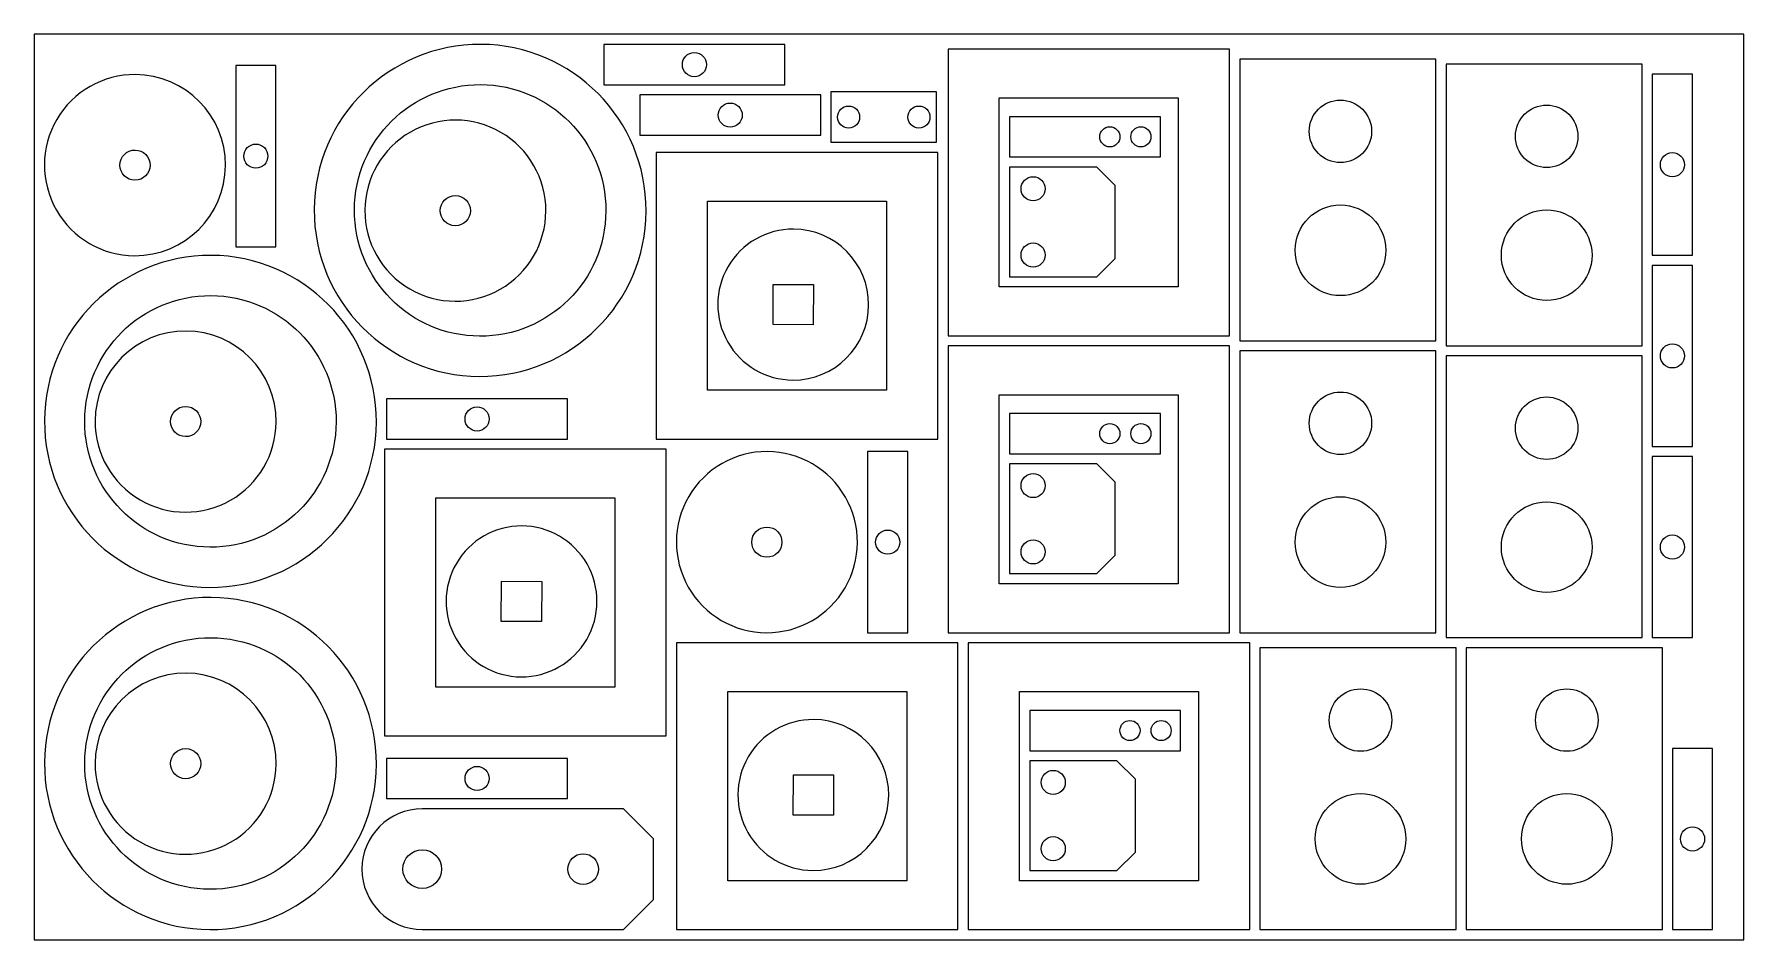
# Model space of a CAD drawing. Header units: metres. Extents: x 0 to 1700, y 0 to 900.
import ezdxf

# ---------------------------------------------------------------- set-up
doc = ezdxf.new("R2010")
doc.units = ezdxf.units.M

msp = doc.modelspace()

# ---------------------------------------------------------------- linework, layer by layer
for points in [[(0, 0), (1700, 0), (1700, 900), (0, 900)], [(746.5, 849.8), (746.5, 889.8), (566.5, 889.8), (566.5, 849.8)], [(1188.7, 600.3), (1188.7, 885.3), (908.7, 885.3), (908.7, 600.3)], [(200.4, 688.8), (240.4, 688.8), (240.4, 868.8), (200.4, 868.8)], [(1393.9, 875.3), (1198.9, 875.3), (1198.9, 595.3), (1393.9, 595.3)], [(1599, 870.3), (1404, 870.3), (1404, 590.3), (1599, 590.3)], [(1609, 680.3), (1649, 680.3), (1649, 860.3), (1609, 860.3)], [(782.1, 799.6), (782.1, 839.6), (602.1, 839.6), (602.1, 799.6)], [(897.2, 792.6), (897.2, 842.6), (792.2, 842.6), (792.2, 792.6)], [(1137.7, 836.8), (1137.7, 648.8), (959.7, 648.8), (959.7, 836.8)], [(1119.9, 778), (1119.9, 818), (969.9, 818), (969.9, 778)], [(898.6, 497.6), (898.6, 782.6), (618.6, 782.6), (618.6, 497.6)], [(969.9, 659), (1056.6, 659), (1074.9, 677.2), (1074.9, 749.8), (1056.6, 768), (969.9, 768)], [(847.6, 734.1), (847.6, 546.1), (669.6, 546.1), (669.6, 734.1)], [(1609, 490.3), (1649, 490.3), (1649, 670.3), (1609, 670.3)], [(774.9, 651.2), (774.7, 611.2), (734.7, 611.4), (734.9, 651.4)], [(1188.7, 305.2), (1188.7, 590.2), (908.7, 590.2), (908.7, 305.2)], [(1393.9, 585.2), (1198.9, 585.2), (1198.9, 305.2), (1393.9, 305.2)], [(1599, 580.3), (1404, 580.3), (1404, 300.3), (1599, 300.3)], [(530.4, 497.6), (530.4, 537.6), (350.4, 537.6), (350.4, 497.6)], [(1137.7, 541.7), (1137.7, 353.7), (959.7, 353.7), (959.7, 541.7)], [(1119.9, 483), (1119.9, 523), (969.9, 523), (969.9, 483)], [(628.4, 202.6), (628.4, 487.6), (348.4, 487.6), (348.4, 202.6)], [(828.7, 305.2), (868.7, 305.2), (868.7, 485.2), (828.7, 485.2)], [(1609, 300.3), (1649, 300.3), (1649, 480.3), (1609, 480.3)], [(969.9, 364), (1056.6, 364), (1074.9, 382.2), (1074.9, 454.8), (1056.6, 473), (969.9, 473)], [(577.4, 439.1), (577.4, 251.1), (399.4, 251.1), (399.4, 439.1)], [(504.7, 356.2), (504.5, 316.2), (464.5, 316.4), (464.7, 356.4)], [(918.6, 10.2), (918.6, 295.2), (638.6, 295.2), (638.6, 10.2)], [(1208.8, 10.2), (1208.8, 295.2), (928.8, 295.2), (928.8, 10.2)], [(1413.9, 290.2), (1218.9, 290.2), (1218.9, 10.2), (1413.9, 10.2)], [(1619, 290.2), (1424, 290.2), (1424, 10.2), (1619, 10.2)], [(867.6, 246.7), (867.6, 58.7), (689.6, 58.7), (689.6, 246.7)], [(1157.8, 246.7), (1157.8, 58.7), (979.8, 58.7), (979.8, 246.7)], [(1140, 187.9), (1140, 227.9), (990, 227.9), (990, 187.9)], [(1629, 10.2), (1669, 10.2), (1669, 190.2), (1629, 190.2)], [(530.4, 140.3), (530.4, 180.3), (350.4, 180.3), (350.4, 140.3)], [(990, 68.9), (1076.6, 68.9), (1095, 87.2), (1095, 159.7), (1076.6, 177.9), (990, 177.9)], [(794.9, 163.9), (794.7, 123.9), (754.7, 124), (754.9, 164)]]:
    msp.add_lwpolyline(points, close=True)
for points in [[(444.2, 889.9, 1), (442.7, 559.9, 1)], [(668.5, 869.8, -1), (644.5, 869.8, -1)], [(100.6, 859.9, 1), (99.8, 679.9, 1)], [(444, 849.9, -1), (442.9, 599.9, -1)], [(1298.9, 772.4, -1), (1298.9, 834.5, -1)], [(704.1, 819.6, -1), (680.1, 819.6, -1)], [(820.8, 817.6, -1), (798.8, 817.6, -1)], [(890.7, 817.6, -1), (868.7, 817.6, -1)], [(1504, 767.4, -1), (1504, 829.5, -1)], [(508.8, 724.3, 1), (328.8, 725, 1)], [(1079.6, 798, -1), (1059.6, 798, -1)], [(1110.5, 798, -1), (1090.5, 798, -1)], [(100.3, 784.9, -1), (100.2, 754.9, -1)], [(220.4, 766.8, -1), (220.4, 790.8, -1)], [(1629, 758.3, -1), (1629, 782.3, -1)], [(993.3, 734.4, -1), (993.3, 758.4, -1)], [(433.8, 724.6, -1), (403.8, 724.7, -1)], [(1298.9, 640.2, -1), (1298.9, 730.3, -1)], [(1504, 635.3, -1), (1504, 725.4, -1)], [(755.1, 706.3, 1), (754.4, 556.3, 1)], [(176, 680.2, 1), (174.5, 350.2, 1)], [(993.3, 668.5, -1), (993.3, 692.5, -1)], [(175.8, 640.2, -1), (174.7, 390.2, -1)], [(240.6, 514.6, 1), (60.6, 515.4, 1)], [(1629, 568.3, -1), (1629, 592.3, -1)], [(1298.9, 482.3, -1), (1298.9, 544.4, -1)], [(165.6, 515, -1), (135.6, 515.1, -1)], [(452.4, 517.6, -1), (428.4, 517.6, -1)], [(1504, 477.4, -1), (1504, 539.5, -1)], [(1079.6, 503, -1), (1059.6, 503, -1)], [(1110.5, 503, -1), (1090.5, 503, -1)], [(729, 485.2, 1), (728.2, 305.2, 1)], [(993.3, 439.4, -1), (993.3, 463.4, -1)], [(1298.9, 350.2, -1), (1298.9, 440.3, -1)], [(1504, 345.2, -1), (1504, 435.3, -1)], [(484.9, 411.3, 1), (484.3, 261.3, 1)], [(728.6, 410.2, -1), (728.5, 380.2, -1)], [(848.7, 383.2, -1), (848.7, 407.2, -1)], [(993.3, 373.5, -1), (993.3, 397.5, -1)], [(1629, 378.3, -1), (1629, 402.3, -1)], [(176, 340.2, 1), (174.5, 10.2, 1)], [(175.8, 300.2, -1), (174.7, 50.2, -1)], [(240.6, 174.6, 1), (60.6, 175.4, 1)], [(1318.9, 187.3, -1), (1318.9, 249.4, -1)], [(1524, 187.3, -1), (1524, 249.4, -1)], [(775.1, 218.9, 1), (774.4, 68.9, 1)], [(1099.6, 207.9, -1), (1079.6, 207.9, -1)], [(1130.6, 207.9, -1), (1110.6, 207.9, -1)], [(165.6, 175, -1), (135.6, 175.1, -1)], [(452.4, 160.3, -1), (428.4, 160.3, -1)], [(1013.3, 144.4, -1), (1013.3, 168.4, -1)], [(1318.9, 55.2, -1), (1318.9, 145.3, -1)], [(1524, 55.2, -1), (1524, 145.3, -1)], [(385.9, 130.2, 1), (385.9, 10.2), (585.9, 10.2), (615.9, 40.2), (615.9, 100.2), (585.9, 130.2)], [(1013.3, 78.5, -1), (1013.3, 102.5, -1)], [(1649, 88.2, -1), (1649, 112.2, -1)], [(385.9, 89.5, -1), (385.9, 51, -1)], [(545.9, 85.5, -1), (545.9, 55, -1)]]:
    msp.add_lwpolyline(points, format="xyb", close=True)

doc.saveas('drawing.dxf')
